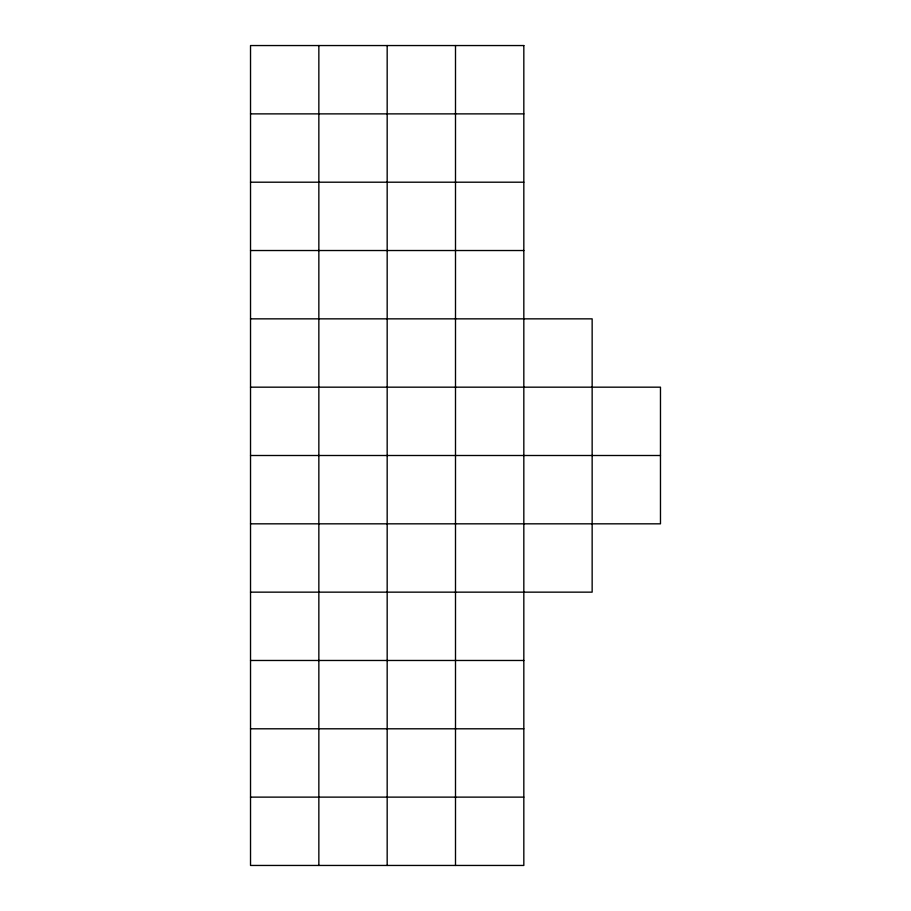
<?xml version="1.0" encoding="UTF-8"?>
<svg xmlns="http://www.w3.org/2000/svg" width="911" height="911" viewBox="0 0 911 911"><rect width="100%" height="100%" fill="white"/><g stroke="black" fill="none" stroke-linecap="round" stroke-linejoin="round"><path stroke-width="1.37" d="M250.525 113.875L523.825 113.875M250.525 182.2L523.825 182.2M250.525 250.525L523.825 250.525M250.525 318.85L592.15 318.85L592.15 592.15L250.525 592.15M250.525 387.175L660.475 387.175L660.475 523.825L250.525 523.825M250.525 455.5L660.475 455.5M250.525 660.475L523.825 660.475M250.525 728.8L523.825 728.8M250.525 797.125L523.825 797.125M455.5 45.55L455.5 865.45M387.175 45.55L387.175 865.45M318.85 45.55L318.85 865.45M523.825 45.55L250.525 45.55L250.525 865.45L523.825 865.45L523.825 45.55"/></g></svg>
